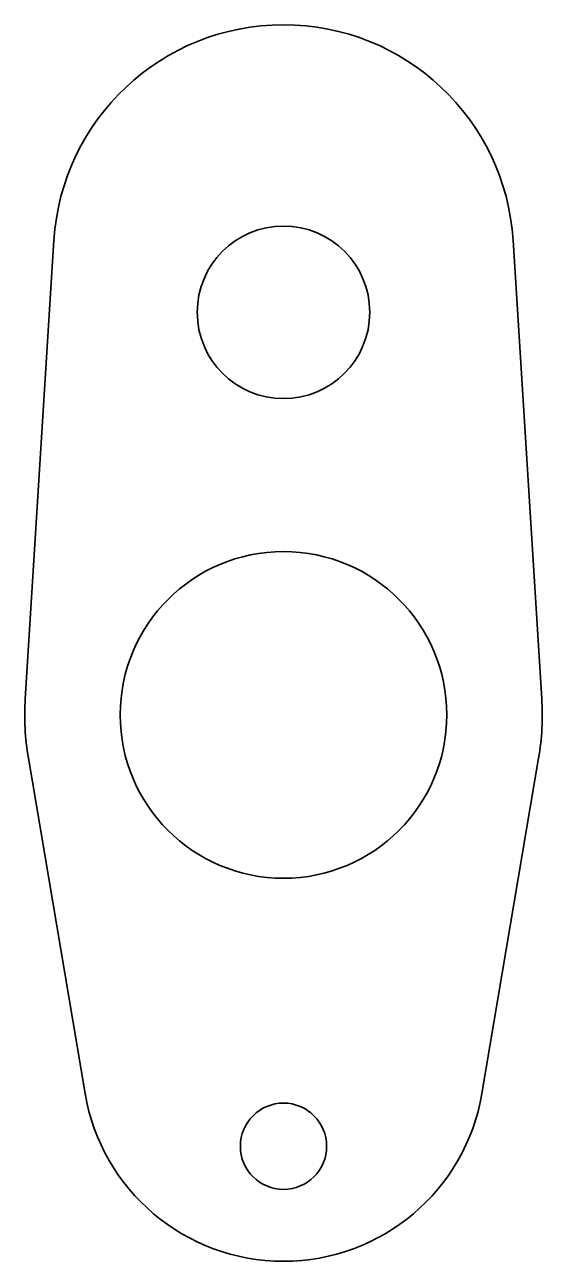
# Model space of a CAD drawing. Extents: x 25.9 to 43.9, y 131.6 to 174.6.
import ezdxf

# ---------------------------------------------------------------- set-up
doc = ezdxf.new("R2010")
doc.units = 0

msp = doc.modelspace()

# ---------------------------------------------------------------- linework, layer by layer
at = {"color": 7, "lineweight": 35, "ltscale": 0.399218}
for p, q in [((26.873974, 167.127838), (25.875929, 151.190338)), ((42.842693, 167.127838), (43.840736, 151.190338))]:
    msp.add_line(p, q, dxfattribs=at)
at = {"color": 7, "lineweight": 35, "ltscale": 0.295804}
for p, q in [((25.984215, 149.127838), (27.956242, 137.461166)), ((43.732452, 149.127838), (41.760426, 137.461166))]:
    msp.add_line(p, q, dxfattribs=at)
at = {"color": 7, "lineweight": 35}
for centre, radius in [((34.858334, 164.627838), 3), ((34.858334, 150.627838), 5.68), ((34.858334, 135.627838), 1.5)]:
    msp.add_circle(centre, radius, dxfattribs=at)
for centre, radius, start, end in [((34.858334, 166.627838), 8, 3.583322, 176.416683), ((34.858334, 150.627838), 9, 176.416683, 189.594075), ((34.858334, 150.627838), 9, 350.405931, 3.583322), ((34.858334, 138.627838), 7, 189.594075, 350.405931)]:
    msp.add_arc(centre, radius, start, end, dxfattribs=at)

doc.saveas('drawing.dxf')
